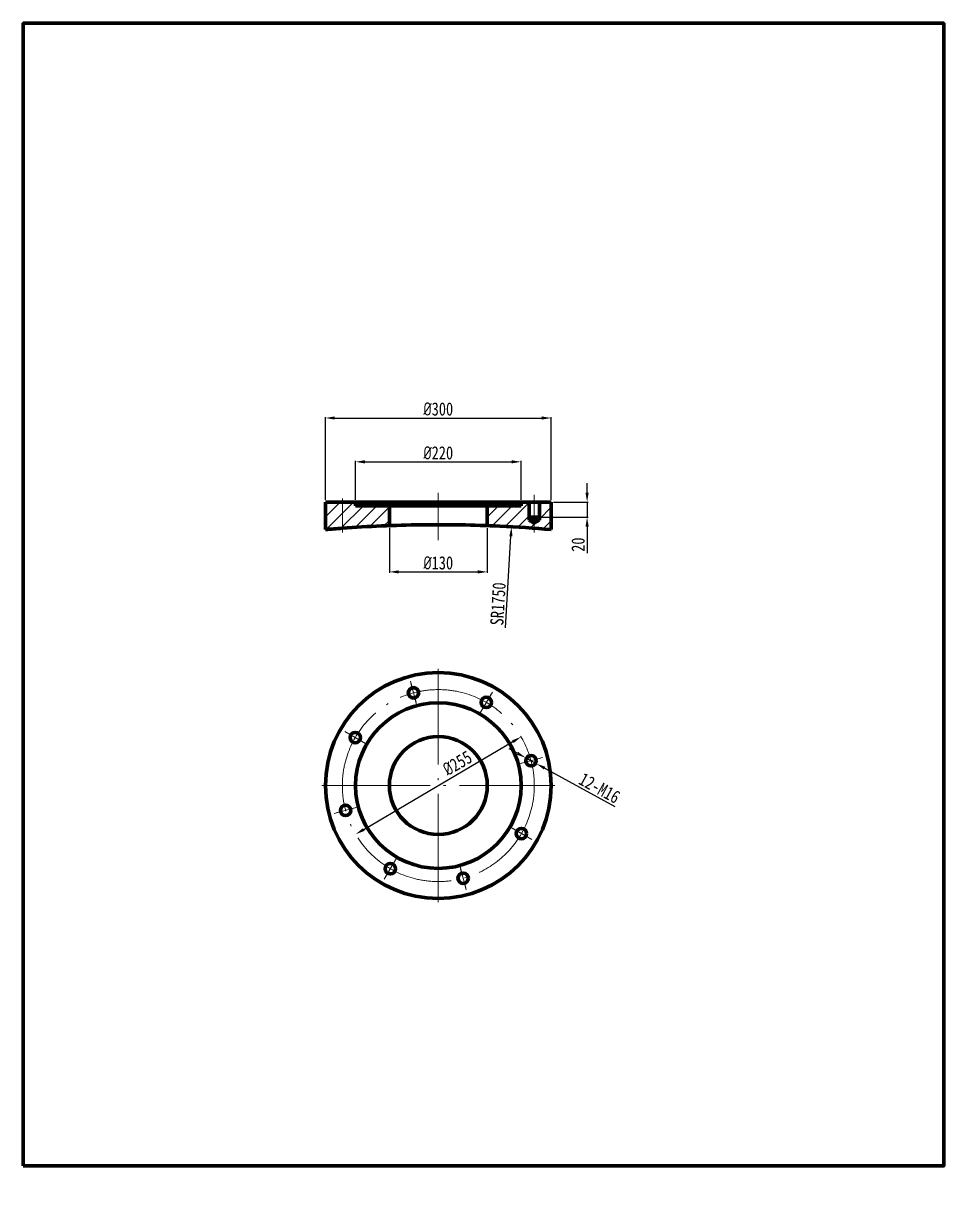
# Model space of a CAD drawing. Extents: x -49005 to 5786, y 3040 to 28144.
# Drawn here: x -29462 to -28239, y 20445 to 21993 of the extents above; entities that cross this region are included whole.
import ezdxf

# ---------------------------------------------------------------- set-up
doc = ezdxf.new("R2010")
doc.units = 0
doc.header["$LTSCALE"] = 6
doc.linetypes.add('ACAD_ISO04W100', pattern=[30.5, 24, -3, 0.5, -3])
doc.layers.get('Defpoints').update_dxf_attribs({"linetype": 'CONTINUOUS'})
for name, color, linetype, lineweight in [('CEN', 6, 'ACAD_ISO04W100', 15), ('CON', 7, 'CONTINUOUS', 70), ('min', 1, 'CONTINUOUS', 18)]:
    doc.layers.add(name, color=color, linetype=linetype, lineweight=lineweight)
doc.layers.add('harch', color=3, linetype='CONTINUOUS')
doc.styles.get("Standard").update_dxf_attribs({"font": 'SIMFANG.TTF', "width": 0.8})
doc.dimstyles.get("Standard").update_dxf_attribs({"dimscale": 5, "dimtxt": 3.5, "dimasz": 2.5, "dimexe": 0.25, "dimexo": 0.625, "dimtad": 1, "dimdec": 0, "dimzin": 1, "dimdsep": 46, "dimlunit": 6, "dimtxsty": 'Standard', "dimcen": 2.5, "dimadec": 0, "dimazin": 0, "dimtfac": 1, "dimtdec": 0, "dimtmove": 0, "dimatfit": 3, "dimfxl": 1, "dimtolj": 1, "dimtzin": 0, "dimarcsym": 0})
doc.dimstyles.new('STANDARD$3', dxfattribs={"dimscale": 5, "dimtxt": 3.5, "dimasz": 2.5, "dimexe": 0.25, "dimexo": 0.625, "dimtad": 1, "dimdec": 0, "dimzin": 4, "dimdsep": 46, "dimlunit": 6, "dimtxsty": 'Standard', "dimcen": 2.5, "dimadec": 0, "dimazin": 0, "dimtfac": 1, "dimtdec": 0, "dimtmove": 0, "dimatfit": 3, "dimfxl": 1, "dimtolj": 1, "dimtzin": 0, "dimarcsym": 0})

# ---------------------------------------------------------------- blocks, each defined once
blk = doc.blocks.new('*D91')
at = {"layer": 'Defpoints', "color": 0, "lineweight": 18}
for p in [(-28813.1, 21324.4), (-28912, 19621.9)]:
    blk.add_point(p, dxfattribs=at)
at = {"layer": 'min', "color": 0, "lineweight": -2}
blk.add_line((-28820.9, 21190.5), (-28813.8, 21311.9), dxfattribs=at)
at = {"layer": 'min', "color": 0, "lineweight": 18}
blk.add_solid([(-28815.9, 21312), (-28811.7, 21311.8), (-28813.1, 21324.4)], dxfattribs=at)
at = {"layer": 'min', "color": 0, "lineweight": 18, "insert": (-28830.9, 21222.1), "char_height": 17.5, "attachment_point": 5, "rotation": 86.6743}
blk.add_mtext('\\A1;SR1750', dxfattribs=at)
blk = doc.blocks.new('*D92')
at = {"layer": 'Defpoints', "color": 0, "lineweight": 18}
for p in [(-28800.3, 21410.8), (-29020.3, 21357.3), (-28800.3, 21357.3)]:
    blk.add_point(p, dxfattribs=at)
at = {"layer": 'min', "color": 0, "lineweight": -2}
for p, q in [((-29020.3, 21360.4), (-29020.3, 21412)), ((-29007.8, 21410.8), (-28812.8, 21410.8)), ((-28800.3, 21360.4), (-28800.3, 21412))]:
    blk.add_line(p, q, dxfattribs=at)
at = {"layer": 'min', "color": 0, "lineweight": 18}
for points in [[(-29007.8, 21412.9), (-29007.8, 21408.7), (-29020.3, 21410.8)], [(-28812.8, 21412.9), (-28812.8, 21408.7), (-28800.3, 21410.8)]]:
    blk.add_solid(points, dxfattribs=at)
at = {"layer": 'min', "color": 0, "lineweight": 18, "insert": (-28910.3, 21422.6), "char_height": 17.5, "attachment_point": 5}
blk.add_mtext('\\A1;{\\Fisocp|c134;%%C}220', dxfattribs=at)
blk = doc.blocks.new('*D93')
at = {"layer": 'Defpoints', "color": 0, "lineweight": 18}
for p in [(-28760.3, 21469), (-29060.3, 21357.3), (-28760.3, 21357.3)]:
    blk.add_point(p, dxfattribs=at)
at = {"layer": 'min', "color": 0, "lineweight": -2}
for p, q in [((-29060.3, 21360.4), (-29060.3, 21470.2)), ((-29047.8, 21469), (-28772.8, 21469)), ((-28760.3, 21360.4), (-28760.3, 21470.2))]:
    blk.add_line(p, q, dxfattribs=at)
at = {"layer": 'min', "color": 0, "lineweight": 18}
for points in [[(-29047.8, 21471.1), (-29047.8, 21466.9), (-29060.3, 21469)], [(-28772.8, 21471.1), (-28772.8, 21466.9), (-28760.3, 21469)]]:
    blk.add_solid(points, dxfattribs=at)
at = {"layer": 'min', "color": 0, "lineweight": 18, "insert": (-28910.3, 21480.9), "char_height": 17.5, "attachment_point": 5}
blk.add_mtext('\\A1;{\\Fisocp|c134;%%C}300', dxfattribs=at)
blk = doc.blocks.new('*D94')
at = {"layer": 'Defpoints', "color": 0, "lineweight": 18}
for p in [(-28760.3, 21357.3), (-28775.8, 21337.3), (-28712.6, 21337.3)]:
    blk.add_point(p, dxfattribs=at)
at = {"layer": 'min', "color": 0, "lineweight": -2}
for p, q in [((-28712.6, 21369.8), (-28712.6, 21382.3)), ((-28757.1, 21357.3), (-28711.3, 21357.3)), ((-28712.6, 21357.3), (-28712.6, 21337.3)), ((-28772.7, 21337.3), (-28711.3, 21337.3)), ((-28712.6, 21324.8), (-28712.6, 21289.3))]:
    blk.add_line(p, q, dxfattribs=at)
at = {"layer": 'min', "color": 0, "lineweight": 18}
for points in [[(-28714.7, 21369.8), (-28710.5, 21369.8), (-28712.6, 21357.3)], [(-28714.7, 21324.8), (-28710.5, 21324.8), (-28712.6, 21337.3)]]:
    blk.add_solid(points, dxfattribs=at)
at = {"layer": 'min', "color": 0, "lineweight": 18, "insert": (-28724.5, 21300.8), "char_height": 17.5, "attachment_point": 5, "rotation": 90}
blk.add_mtext('\\A1;20', dxfattribs=at)
blk = doc.blocks.new('*D95')
at = {"layer": 'Defpoints', "color": 0, "lineweight": 18}
for p in [(-28975.3, 21326.2), (-28845.3, 21326.1), (-28845.3, 21264.6)]:
    blk.add_point(p, dxfattribs=at)
at = {"layer": 'min', "color": 0, "lineweight": -2}
for p, q in [((-28975.3, 21323.1), (-28975.3, 21263.3)), ((-28845.3, 21322.9), (-28845.3, 21263.3)), ((-28962.8, 21264.6), (-28857.8, 21264.6))]:
    blk.add_line(p, q, dxfattribs=at)
at = {"layer": 'min', "color": 0, "lineweight": 18}
for points in [[(-28962.8, 21266.7), (-28962.8, 21262.5), (-28975.3, 21264.6)], [(-28857.8, 21266.7), (-28857.8, 21262.5), (-28845.3, 21264.6)]]:
    blk.add_solid(points, dxfattribs=at)
at = {"layer": 'min', "color": 0, "lineweight": 18, "insert": (-28910.3, 21276.5), "char_height": 17.5, "attachment_point": 5}
blk.add_mtext('\\A1;{\\Fisocp|c134;%%C}130', dxfattribs=at)
blk = doc.blocks.new('*D96')
at = {"layer": 'Defpoints', "color": 0, "lineweight": 18}
for p in [(-28794.1, 21017.6), (-28780.1, 21009.9)]:
    blk.add_point(p, dxfattribs=at)
at = {"layer": 'min', "color": 0, "lineweight": -2}
for p, q in [((-28805.1, 21023.6), (-28816, 21029.6)), ((-28794.1, 21017.6), (-28780.1, 21009.9)), ((-28675.2, 20952.4), (-28769.1, 21003.9))]:
    blk.add_line(p, q, dxfattribs=at)
at = {"layer": 'min', "color": 0, "lineweight": 18}
for points in [[(-28804.1, 21025.4), (-28806.1, 21021.8), (-28794.1, 21017.6)], [(-28768.1, 21005.7), (-28770.1, 21002.1), (-28780.1, 21009.9)]]:
    blk.add_solid(points, dxfattribs=at)
at = {"layer": 'min', "color": 0, "lineweight": 90, "insert": (-28696.1, 20977.4), "char_height": 17.5, "attachment_point": 5, "rotation": 331.2633}
blk.add_mtext('\\A1;12-M16', dxfattribs=at)
blk = doc.blocks.new('*D97')
at = {"layer": 'Defpoints', "color": 0, "lineweight": 18}
for p in [(-28800.4, 21045.4), (-29020.1, 20916.1)]:
    blk.add_point(p, dxfattribs=at)
at = {"layer": 'min', "color": 0, "lineweight": -2}
blk.add_line((-29009.4, 20922.4), (-28811.2, 21039.1), dxfattribs=at)
at = {"layer": 'min', "color": 0, "lineweight": 18}
for points in [[(-28812.2, 21040.9), (-28810.1, 21037.3), (-28800.4, 21045.4)], [(-29010.4, 20924.2), (-29008.3, 20920.6), (-29020.1, 20916.1)]]:
    blk.add_solid(points, dxfattribs=at)
at = {"layer": 'min', "color": 0, "lineweight": 90, "insert": (-28884.9, 21010.6), "char_height": 17.5, "attachment_point": 5, "rotation": 30.4852}
blk.add_mtext('\\A1;{\\Fisocp|c134;%%C}255', dxfattribs=at)

msp = doc.modelspace()

# ---------------------------------------------------------------- hatches: boundary and pattern name
at = {"layer": 'harch', "lineweight": 18}
h = msp.add_hatch(dxfattribs=at)
h.set_pattern_fill('ANSI31', color=256, scale=4, style=0)
h.set_pattern_definition([(45, (-13092.302, 2749.706), (-8.980256, 8.980256), [])])
edge = h.paths.add_edge_path()
edge.add_line((-28760.26, 21357.27), (-28774.76, 21357.27))
edge.add_line((-28774.76, 21357.27), (-28774.76, 21337.27))
edge.add_line((-28774.76, 21337.27), (-28775.84, 21337.27))
edge.add_line((-28775.84, 21337.27), (-28775.84, 21333.27))
edge.add_line((-28775.84, 21333.27), (-28782.76, 21329.27))
edge.add_line((-28782.76, 21329.27), (-28782.76, 21322.62))
edge.add_spline(control_points=[(-28782.76, 21322.62), (-28775.25, 21322.07), (-28767.75, 21321.47), (-28760.26, 21320.82)], knot_values=[4.5407105, 4.5407105, 4.5407105, 4.5407105, 4.5666611, 4.5666611, 4.5666611, 4.5666611], degree=3, periodic=0)
edge.add_line((-28760.26, 21320.82), (-28760.26, 21357.27))
h.paths.add_polyline_path([(-28774.76, 21357.27), (-28775.84, 21357.27), (-28775.84, 21337.27), (-28774.76, 21337.27)], flags=17)
h.paths.add_polyline_path([(-28789.68, 21357.27), (-28790.76, 21357.27), (-28790.76, 21337.27), (-28789.68, 21337.27)], flags=17)
edge = h.paths.add_edge_path()
edge.add_line((-28789.68, 21337.27), (-28790.76, 21337.27))
edge.add_line((-28790.76, 21337.27), (-28790.76, 21357.27))
edge.add_line((-28790.76, 21357.27), (-28800.26, 21357.27))
edge.add_line((-28800.26, 21357.27), (-28800.26, 21352.27))
edge.add_line((-28800.26, 21352.27), (-28845.26, 21352.27))
edge.add_line((-28845.26, 21352.27), (-28845.26, 21326.07))
edge.add_spline(control_points=[(-28845.26, 21326.07), (-28839.64, 21325.86), (-28834.01, 21325.62), (-28813.14, 21324.65), (-28797.92, 21323.73), (-28782.76, 21322.62)], knot_values=[4.5666611, 4.5666611, 4.5666611, 4.5666611, 4.5859388, 4.5859388, 4.6382898, 4.6382898, 4.6382898, 4.6382898], degree=3, periodic=0)
edge.add_line((-28782.76, 21322.62), (-28782.76, 21329.27))
edge.add_line((-28782.76, 21329.27), (-28789.68, 21333.27))
edge.add_line((-28789.68, 21333.27), (-28789.68, 21337.27))
edge = h.paths.add_edge_path()
edge.add_line((-28975.26, 21352.27), (-29020.26, 21352.27))
edge.add_line((-29020.26, 21352.27), (-29020.26, 21357.27))
edge.add_line((-29020.26, 21357.27), (-29037.76, 21357.27))
edge.add_line((-29037.76, 21357.27), (-29037.76, 21322.62))
edge.add_spline(control_points=[(-29037.76, 21322.62), (-29003.15, 21325.16), (-28968.23, 21326.66), (-28925.6, 21327.22), (-28917.93, 21327.27), (-28910.26, 21327.27)], knot_values=[4.712389, 4.712389, 4.712389, 4.712389, 4.8319202, 4.8319202, 4.8581167, 4.8581167, 4.8581167, 4.8581167], degree=3, periodic=0)
edge.add_line((-28975.26, 21326.06), (-28975.26, 21352.27))
edge = h.paths.add_edge_path()
edge.add_line((-29037.76, 21357.27), (-29060.26, 21357.27))
edge.add_line((-29060.26, 21357.27), (-29060.26, 21320.82))
edge.add_spline(control_points=[(-29060.26, 21320.82), (-29052.79, 21321.47), (-29045.3, 21322.07), (-29037.79, 21322.62), (-29037.77, 21322.62), (-29037.76, 21322.62)], knot_values=[4.8581167, 4.8581167, 4.8581167, 4.8581167, 4.8840254, 4.8840254, 4.8840674, 4.8840674, 4.8840674, 4.8840674], degree=3, periodic=0)
edge.add_line((-29037.76, 21322.62), (-29037.76, 21357.27))

# ---------------------------------------------------------------- linework, layer by layer
at = {"layer": 'CEN'}
for p, q in [((-28910.26, 21306.76), (-28910.26, 21369.42)), ((-28782.76, 21367.17), (-28782.76, 21317.31)), ((-29037.76, 21316.87), (-29037.76, 21361.96)), ((-28782.76, 21316.87), (-28782.76, 21361.96)), ((-28910.26, 20825.74), (-28910.26, 21135.74)), ((-28939.12, 21088.44), (-28947.4, 21119.35)), ((-28939.9, 21091.34), (-28946.63, 21116.45)), ((-28854.51, 21077.3), (-28838.51, 21105.02)), ((-28853.01, 21079.9), (-28840.01, 21102.42)), ((-29006.82, 21036.49), (-29034.54, 21052.49)), ((-29009.42, 21037.99), (-29031.94, 21050.99)), ((-28802.56, 21009.6), (-28771.65, 21017.88)), ((-28799.66, 21010.38), (-28774.55, 21017.11)), ((-29065.26, 20980.74), (-28755.26, 20980.74)), ((-29017.96, 20951.88), (-29048.87, 20943.6)), ((-29020.86, 20951.11), (-29045.98, 20944.38)), ((-28813.7, 20924.99), (-28785.99, 20908.99)), ((-28811.1, 20923.49), (-28788.59, 20910.49)), ((-28966.01, 20884.18), (-28982.01, 20856.47)), ((-28967.51, 20881.58), (-28980.51, 20859.07)), ((-28881.4, 20873.04), (-28873.12, 20842.13)), ((-28880.63, 20870.14), (-28873.9, 20845.03))]:
    msp.add_line(p, q, dxfattribs=at)
msp.add_circle((-28910.26, 20980.74), 127.5, dxfattribs=at)
at = {"layer": 'CON'}
for p, q in [((-29060.26, 21320.82), (-29060.26, 21357.27)), ((-29060.26, 21357.27), (-28760.26, 21357.27)), ((-29020.26, 21352.27), (-29020.26, 21357.27)), ((-28975.26, 21326.25), (-28975.26, 21352.27)), ((-28845.26, 21326.07), (-28845.26, 21352.27)), ((-28800.26, 21352.27), (-28800.26, 21357.27)), ((-28789.68, 21357.27), (-28789.68, 21333.27)), ((-28775.84, 21357.27), (-28775.84, 21333.27)), ((-28760.26, 21320.82), (-28760.26, 21357.27)), ((-28790.76, 21337.27), (-28774.76, 21337.27)), ((-28789.68, 21333.27), (-28775.84, 21333.27)), ((-28789.68, 21333.27), (-28775.84, 21333.27)), ((-28789.68, 21333.27), (-28775.84, 21333.27)), ((-28782.76, 21329.27), (-28789.68, 21333.27)), ((-28782.76, 21329.27), (-28775.84, 21333.27))]:
    msp.add_line(p, q, dxfattribs=at)
at = {"layer": 'CON', "lineweight": 90}
msp.add_line((-29020.26, 21352.27), (-28800.26, 21352.27), dxfattribs=at)
at = {"layer": 'CON'}
for centre, radius in [((-28910.26, 20980.74), 150), ((-28943.26, 21103.9), 6.92), ((-28910.26, 20980.74), 110), ((-28846.51, 21091.16), 6.92), ((-29020.68, 21044.49), 6.92), ((-28910.26, 20980.74), 65), ((-28787.11, 21013.74), 6.92), ((-29033.42, 20947.74), 6.92), ((-28799.84, 20916.99), 6.92), ((-28974.01, 20870.32), 6.92), ((-28877.26, 20857.59), 6.92)]:
    msp.add_circle(centre, radius, dxfattribs=at)
msp.add_open_spline([(-28760.26, 21320.82), (-28782.84, 21322.78), (-28805.58, 21324.29), (-28863.24, 21326.99), (-28898.28, 21327.58), (-28968.24, 21326.66), (-29003.17, 21325.16), (-29045.3, 21322.07), (-29052.79, 21321.47), (-29060.26, 21320.82)], degree=3, knots=[4.5407105, 4.5407105, 4.5407105, 4.5407105, 4.61901221, 4.61901221, 4.73858546, 4.73858546, 4.85815871, 4.85815871, 4.88406744, 4.88406744, 4.88406744, 4.88406744], dxfattribs=at)
at = {"layer": 'min'}
for p, q in [((-28790.76, 21357.27), (-28790.76, 21337.27)), ((-28774.76, 21357.27), (-28774.76, 21337.27))]:
    msp.add_line(p, q, dxfattribs=at)
at = {"layer": 'min', "lineweight": 90}
msp.add_lwpolyline([(-29461.67, 20475.54), (-28238.83, 20475.54), (-28238.83, 21993.32), (-29461.67, 21993.32)], close=True, dxfattribs=at)
at = {"layer": 'min'}
for centre, start, end in [((-28943.26, 21103.9), 163.8664, 122.53091), ((-28846.51, 21091.16), 118.8664, 77.53091), ((-29020.68, 21044.49), 208.8664, 167.53091), ((-28787.11, 21013.74), 73.8664, 32.53091), ((-29033.42, 20947.74), 253.8664, 212.53091), ((-28799.84, 20916.99), 28.8664, 347.53091), ((-28974.01, 20870.32), 298.8664, 257.53091), ((-28877.26, 20857.59), 343.8664, 302.53091)]:
    msp.add_arc(centre, 8, start, end, dxfattribs=at)

# ---------------------------------------------------------------- dimensions: what is measured, and where the dimension line sits
at = {"layer": 'min', "lineweight": 18}
for base, p1, p2, text, picture, middle in [((-28760.26, 21468.99), (-29060.26, 21357.27), (-28760.26, 21357.27), '{\\Fisocp|c134;%%C}<>', '*D93', (-28910.26, 21480.87)), ((-28800.26, 21410.77), (-29020.26, 21357.27), (-28800.26, 21357.27), '{\\Fisocp|c134;%%C}220', '*D92', (-28910.26, 21422.65)), ((-28845.26, 21264.58), (-28975.26, 21326.25), (-28845.26, 21326.07), '{\\Fisocp|c134;%%C}130', '*D95', (-28910.26, 21276.45))]:
    dim = msp.add_linear_dim(base=base, p1=p1, p2=p2, text=text, dimstyle='Standard', dxfattribs=at)
    dim.commit()
    dim.dimension.update_dxf_attribs({"geometry": picture, "text_midpoint": middle})
dim = msp.add_linear_dim(base=(-28712.6, 21337.27), p1=(-28760.26, 21357.27), p2=(-28775.84, 21337.27), angle=90, dimstyle='Standard', dxfattribs=at)
dim.commit()
dim.dimension.update_dxf_attribs({"geometry": '*D94', "text_midpoint": (-28724.47, 21300.79)})
dim = msp.add_radius_dim(center=(-28912.03, 19621.89), mpoint=(-28813.09, 21324.4), text='SR1750', dimstyle='Standard', dxfattribs=at)
dim.commit()
dim.dimension.update_dxf_attribs({"geometry": '*D91', "text_midpoint": (-28819.08, 21221.43), "dimtype": 164})
at = {"layer": 'min', "lineweight": 90}
for p1, p2, text, override, picture, middle in [((-29020.14, 20916.06), (-28800.39, 21045.43), '{\\Fisocp|c134;%%C}255', {"dimpost": '%%c<>', "dimtmove": 2}, '*D97', (-28884.94, 21010.57)), ((-28794.12, 21017.59), (-28780.09, 21009.9), '12-M16', {"dimpost": '%%c<>'}, '*D96', (-28701.82, 20966.98))]:
    dim = msp.add_diameter_dim_2p(p1=p1, p2=p2, text=text, dimstyle='STANDARD$3', override=override, dxfattribs=at)
    dim.commit()
    dim.dimension.update_dxf_attribs({"geometry": picture, "text_midpoint": middle, "dimtype": 163})

doc.saveas('drawing.dxf')
